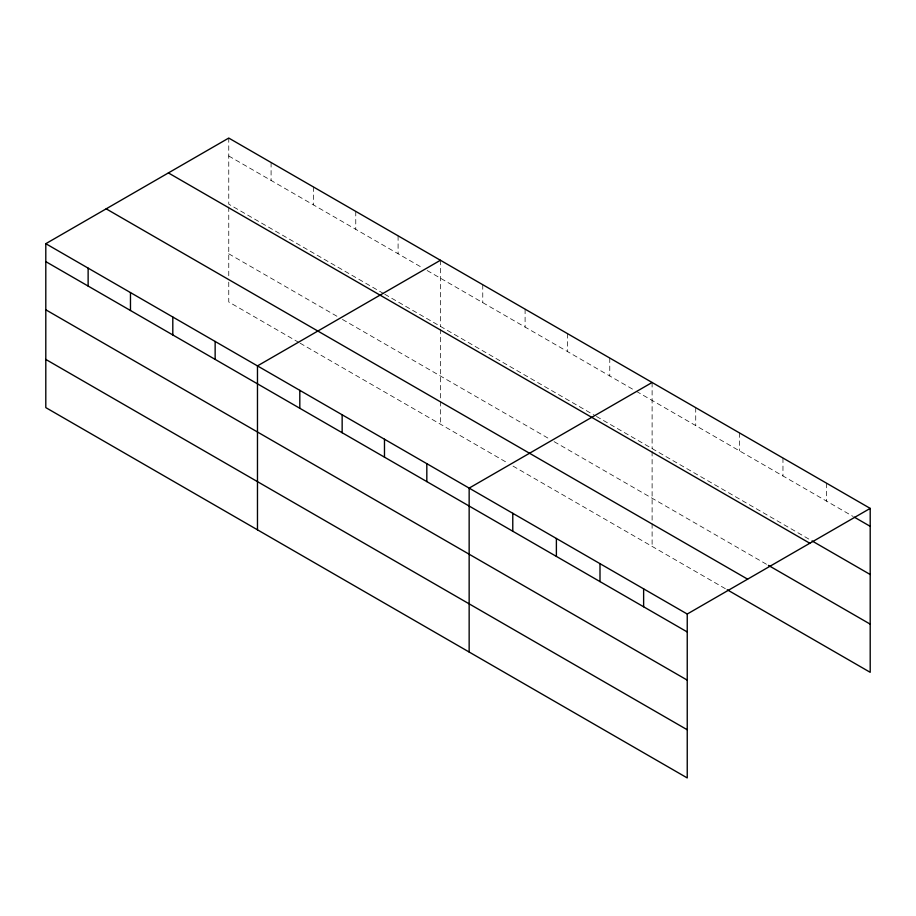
<?xml version="1.0" encoding="UTF-8"?>
<svg xmlns="http://www.w3.org/2000/svg" width="916" height="916" viewBox="0 0 916 916"><rect width="100%" height="100%" fill="white"/><g stroke="black" fill="none" stroke-linecap="round" stroke-linejoin="round"><path stroke-width="0.69" stroke-dasharray="4.58 3.44" d="M228.76 155.995L422.287 267.724M427.131 270.518L635.177 390.64M636.38 391.338L853.243 516.532M383.586 293.555L228.76 204.165L228.76 138.064M384.789 294.254L595.263 415.761M596.465 416.459L810.832 540.222M228.76 253.801L337.615 316.65M342.458 319.444L549.291 438.867M554.134 441.661L767.207 564.68M298.914 342.481L228.76 301.971L228.76 282.139M300.116 343.179L508.174 463.29M513.006 466.084L726.022 589.068M826.587 483.213L826.587 501.144M782.962 458.034L782.962 475.965M739.349 432.844L739.349 450.775M695.725 407.666L695.725 425.596M652.112 382.487L652.112 448.588M652.112 451.428L652.112 522.315M652.112 523.723L652.112 546.394M609.77 358.041L609.77 375.972M567.439 333.596L567.439 351.526M525.097 309.15L525.097 327.092M482.766 284.716L482.766 302.646M440.436 260.27L440.436 326.382M440.436 329.21L440.436 400.097M440.436 401.517L440.436 424.188M398.094 235.824L398.094 253.766M355.763 211.39L355.763 229.321M313.421 186.944L313.421 204.875M271.09 162.498L271.09 180.441M228.76 207.005L228.76 276.472"/><path stroke-width="1.37" d="M45.8 243.69L687.24 614.029L687.24 777.936L45.8 407.609L45.8 243.69L228.76 138.064L870.2 508.391L870.2 672.31L727.224 589.767M440.436 260.27L257.476 365.896L257.476 529.814M652.112 382.487L469.152 488.114L469.152 652.02M687.24 614.029L870.2 508.391M854.445 517.231L870.2 526.322M812.045 540.921L870.2 574.504M168.384 172.918L809.824 543.257M768.421 565.378L870.2 624.139M106.176 208.837L747.616 579.164M45.8 261.621L687.24 631.96M45.8 309.791L687.24 680.13M45.8 359.427L687.24 729.766M643.627 588.839L643.627 606.77M600.003 563.661L600.003 581.591M556.39 538.471L556.39 556.413M512.777 513.292L512.777 531.223M426.822 463.668L426.822 481.598M384.48 439.222L384.48 457.153M342.149 414.788L342.149 432.718M299.807 390.342L299.807 408.273M215.145 341.462L215.145 359.393M172.803 317.016L172.803 334.947M130.473 292.57L130.473 310.501M88.131 268.136L88.131 286.067"/></g></svg>
